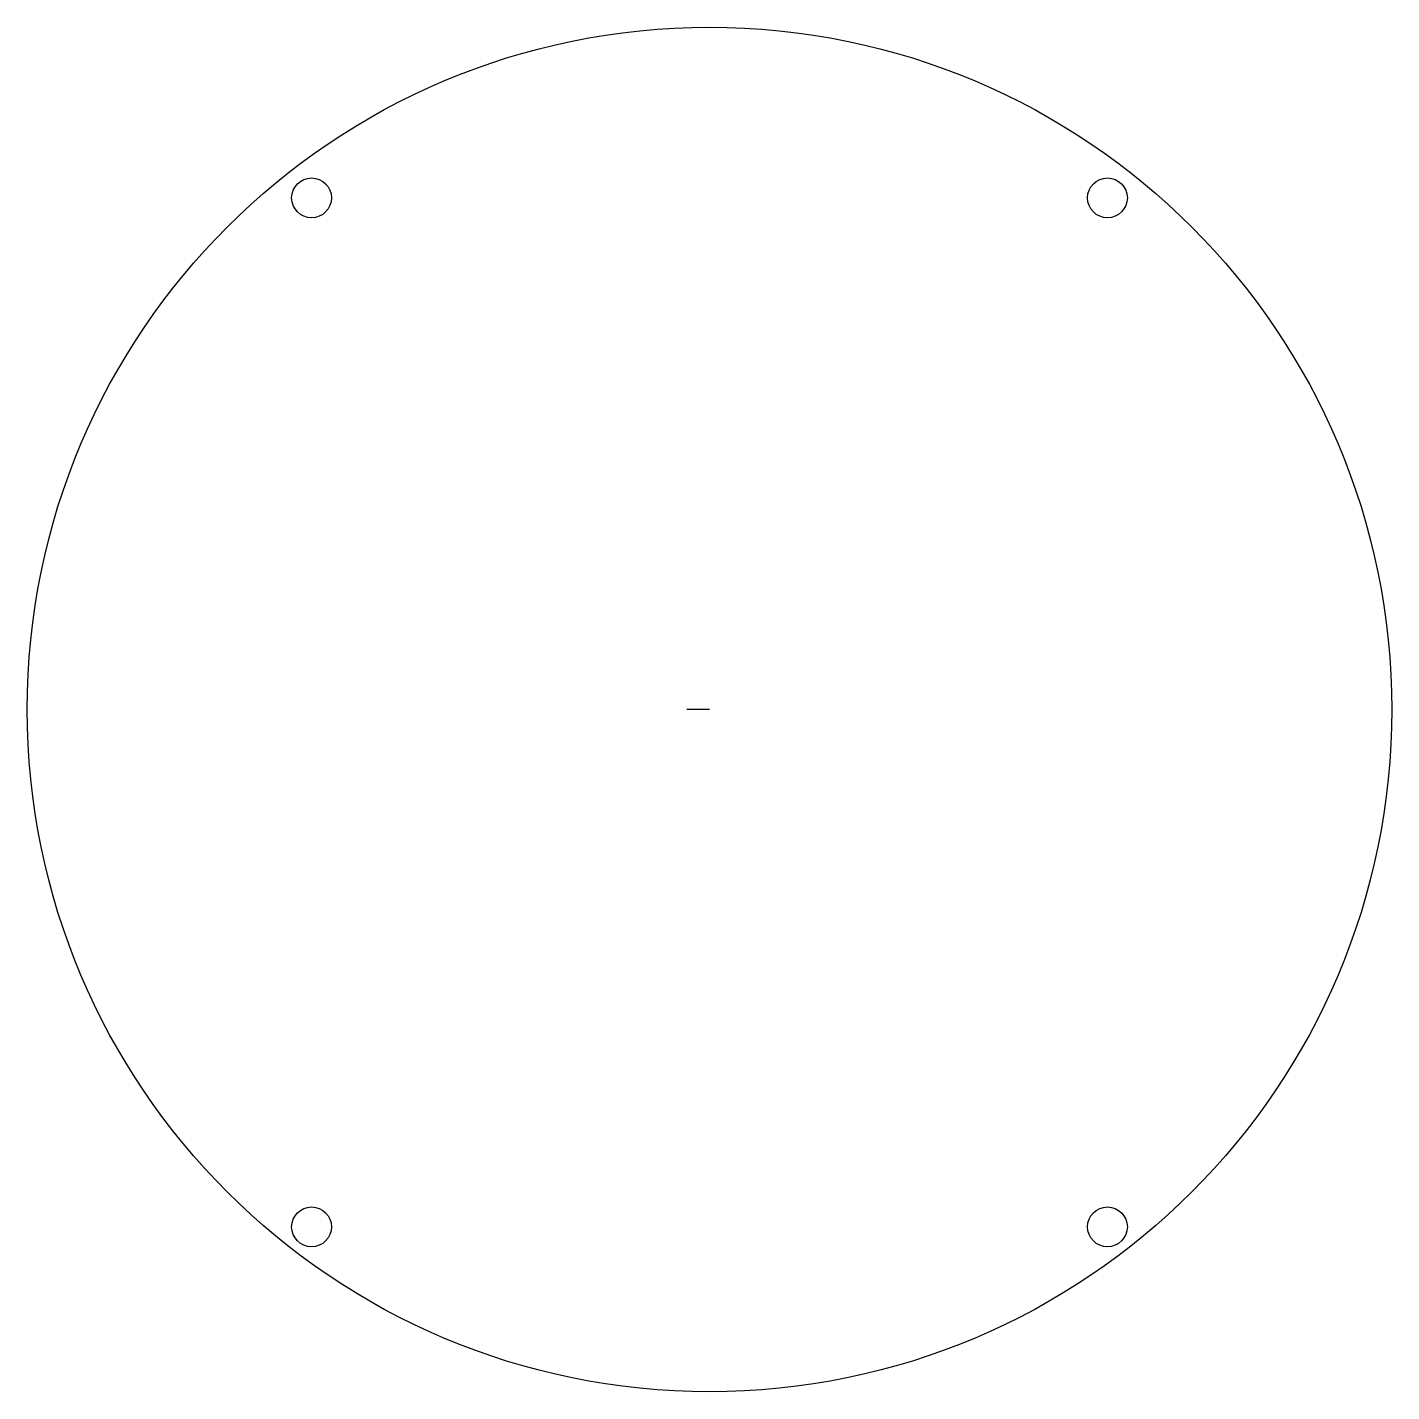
# Model space of a CAD drawing. Header units: millimetres. Extents: x -60 to 60, y -60 to 60.
import ezdxf

# ---------------------------------------------------------------- set-up
doc = ezdxf.new("R2010")
doc.units = ezdxf.units.MM
doc.layers.get('0').update_dxf_attribs({"linetype": 'CONTINUOUS'})

msp = doc.modelspace()

# ---------------------------------------------------------------- linework, layer by layer
msp.add_line((0, 0), (-2, 0))
for centre, radius in [((0, 0), 60), ((-35, 45), 1.75), ((35, 45), 1.75), ((-35, -45.5), 1.75), ((35, -45.5), 1.75)]:
    msp.add_circle(centre, radius)

doc.saveas('drawing.dxf')
